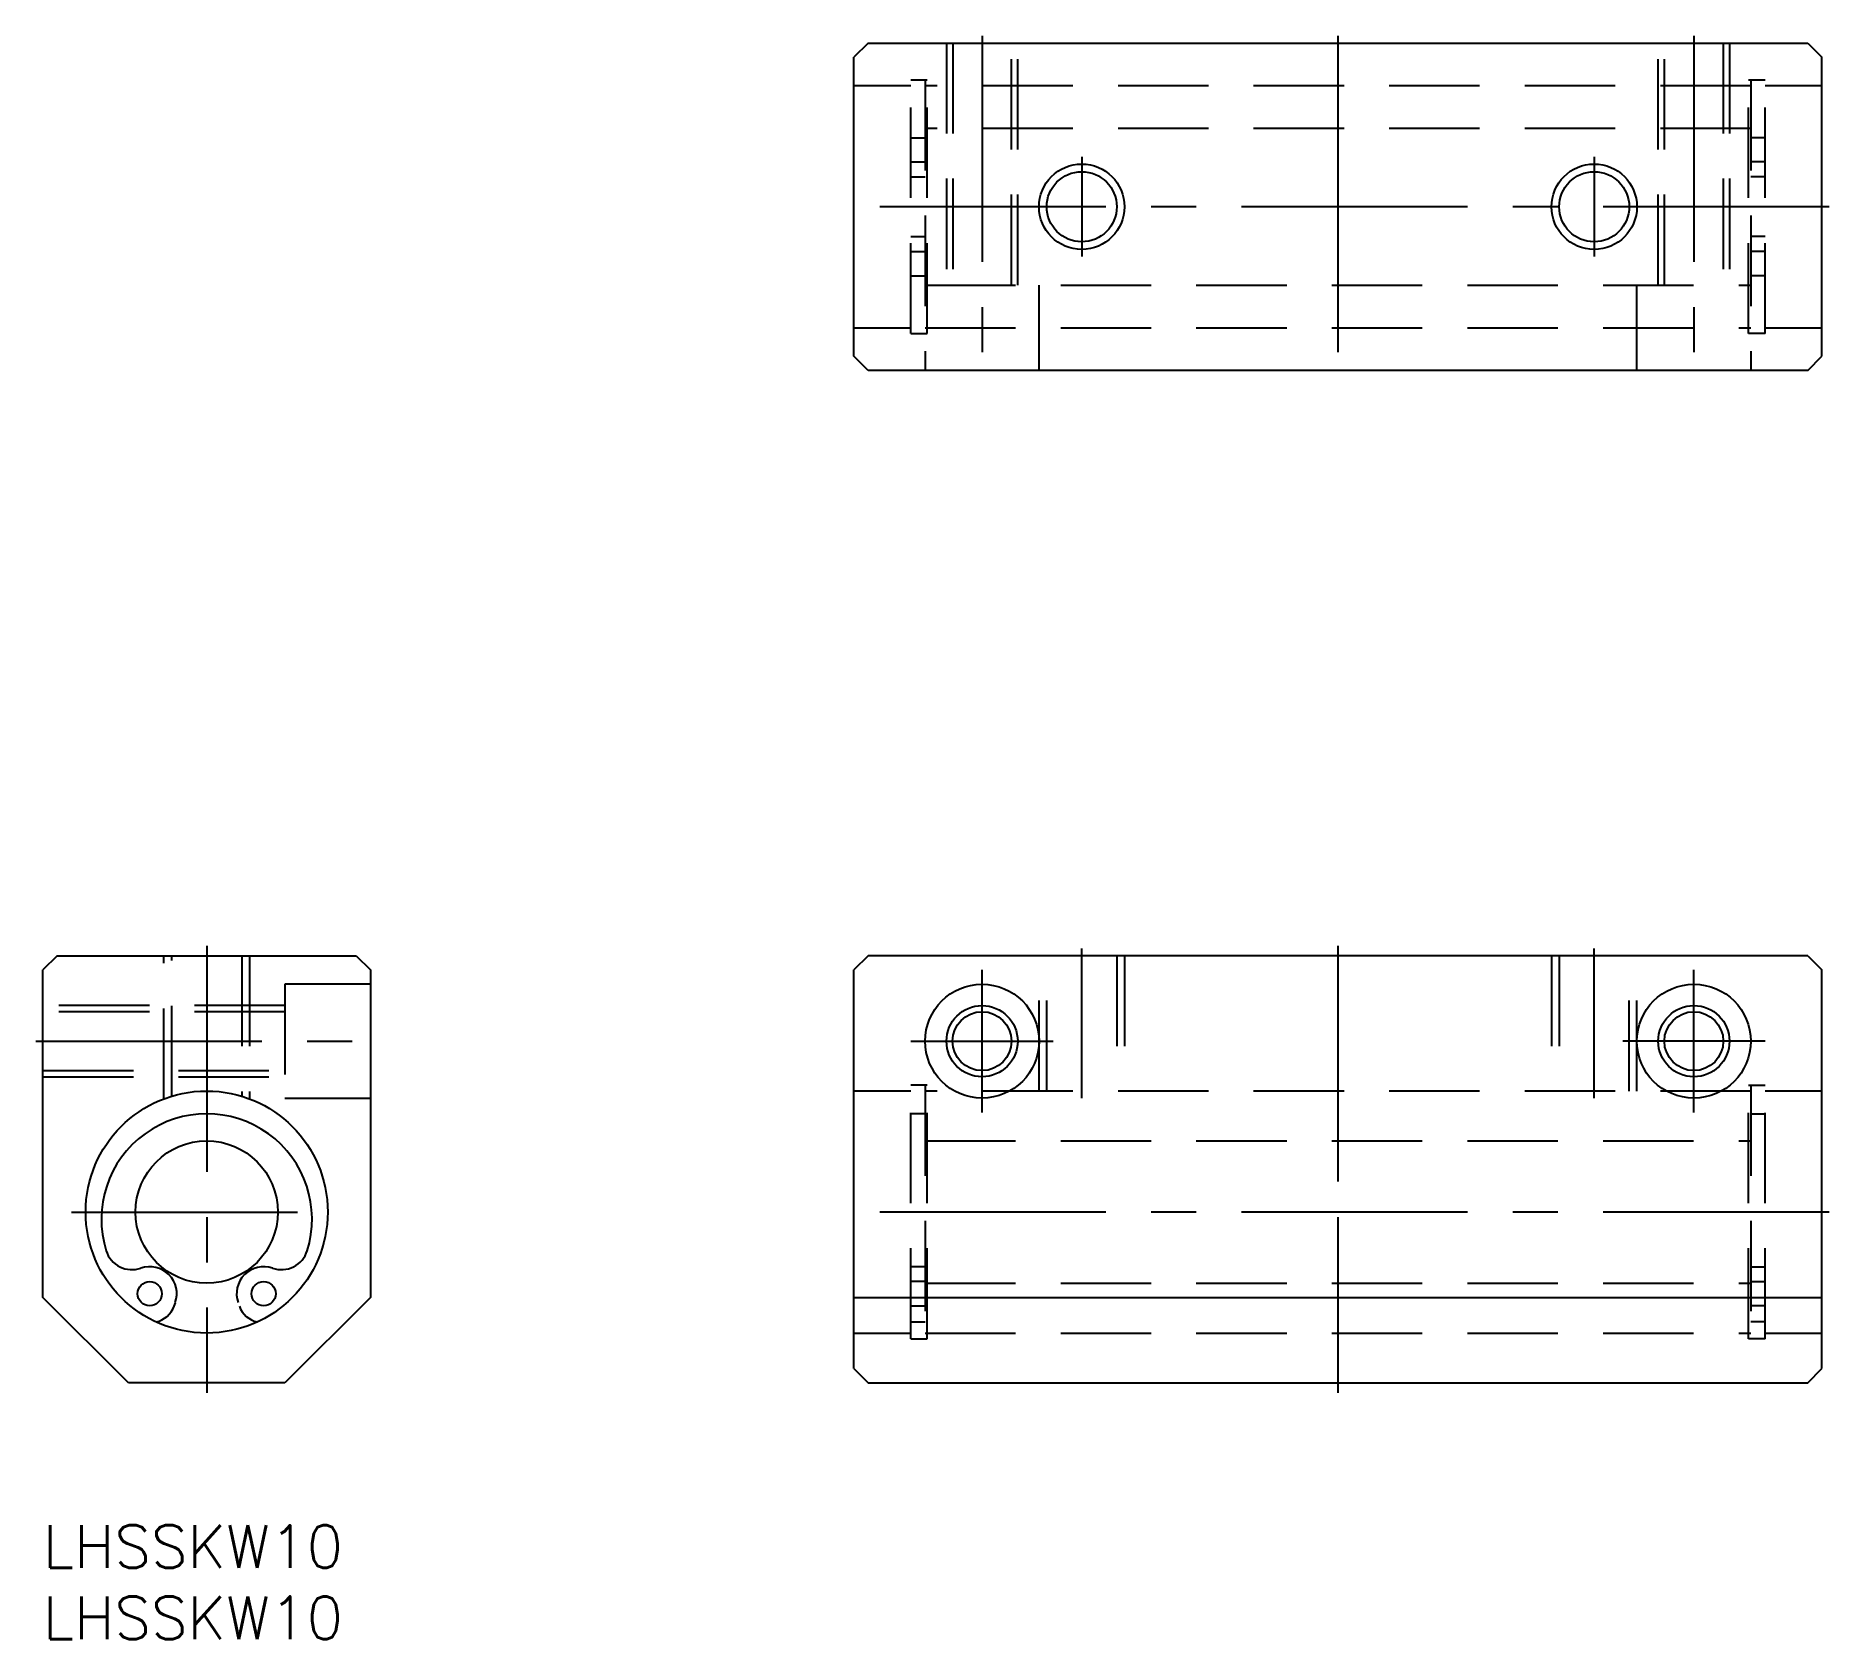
# Model space of a CAD drawing. Extents: x 0 to 125, y -8 to 105.
import ezdxf

# ---------------------------------------------------------------- set-up
doc = ezdxf.new("R2010")
doc.units = 0
doc.header["$LTSCALE"] = 0.5
doc.linetypes.add('CENTER', pattern=[50.8, 31.75, -6.35, 6.35, -6.35])
doc.linetypes.add('DASHED', pattern=[19.05, 12.7, -6.35])
for name, color, linetype in [('MSM_CENTER', 1, 'CENTER'), ('MSM_CONTINUOUS', 7, 'CONTINUOUS'), ('MSM_DASHED', 4, 'DASHED'), ('MSM_NARROW', 5, 'CONTINUOUS'), ('MSM_PART_NUMBER', 7, 'CONTINUOUS')]:
    doc.layers.add(name, color=color, linetype=linetype)
doc.styles.get("Standard").update_dxf_attribs({"font": 'txt.shx', "height": 3, "bigfont": 'bigfont.shx'})

# ---------------------------------------------------------------- blocks, each defined once
blk = doc.blocks.new('*U8')
at = {"layer": 'MSM_PART_NUMBER'}
blk.add_text('LHSSKW10', height=3, dxfattribs=at).set_placement((0, -3))
blk = doc.blocks.new('*U9')
at = {"layer": 'MSM_PART_NUMBER'}
blk.add_text('LHSSKW10', height=3, dxfattribs=at).set_placement((0, -8))

msp = doc.modelspace()

# ---------------------------------------------------------------- linework, layer by layer
at = {"layer": 'MSM_CENTER'}
for p, q in [((65.97, 104.61), (65.97, 80.61)), ((90.97, 104.61), (90.97, 80.61)), ((115.97, 104.61), (115.97, 80.61)), ((72.97, 96.11), (72.97, 89.11)), ((108.97, 96.11), (108.97, 89.11)), ((125.47, 92.61), (56.47, 92.61)), ((11.5, 40.69), (11.5, 9.3)), ((72.97, 30), (72.97, 40.5)), ((90.97, 40.69), (90.97, 9.3)), ((108.97, 30), (108.97, 40.5)), ((65.97, 29), (65.97, 39)), ((115.97, 29), (115.97, 39)), ((-0.5, 34), (23.5, 34)), ((60.97, 34), (70.97, 34)), ((120.97, 34), (110.97, 34)), ((2, 22), (21, 22)), ((125.47, 22), (56.47, 22))]:
    msp.add_line(p, q, dxfattribs=at)
at = {"layer": 'MSM_CONTINUOUS'}
for p, q in [((57.97, 104.11), (56.97, 103.11)), ((57.97, 104.11), (123.97, 104.11)), ((123.97, 104.11), (124.97, 103.11)), ((56.97, 82.11), (56.97, 103.11)), ((124.97, 82.11), (124.97, 103.11)), ((57.97, 81.11), (56.97, 82.11)), ((123.97, 81.11), (124.97, 82.11)), ((123.97, 81.11), (57.97, 81.11)), ((1, 40), (0, 39)), ((1, 40), (22, 40)), ((22, 40), (23, 39)), ((57.97, 40), (56.97, 39)), ((123.97, 40), (57.97, 40)), ((123.97, 40), (124.97, 39)), ((0, 16), (0, 39)), ((23, 39), (23, 16)), ((56.97, 11), (56.97, 39)), ((124.97, 11), (124.97, 39)), ((6, 10), (0, 16)), ((9.21, 15.39), (9.3, 15.63)), ((23, 16), (17, 10)), ((56.97, 16), (124.97, 16)), ((56.97, 11), (57.97, 10)), ((123.97, 10), (124.97, 11)), ((17, 10), (6, 10)), ((57.97, 10), (123.97, 10))]:
    msp.add_line(p, q, dxfattribs=at)
for centre, radius in [((72.97, 92.61), 2.46), ((108.97, 92.61), 2.46), ((65.97, 34), 4), ((115.97, 34), 4), ((65.97, 34), 2.07), ((115.97, 34), 2.07), ((11.5, 22), 8.5), ((11.5, 22), 5), ((7.5, 16.26), 0.85), ((15.5, 16.26), 0.85)]:
    msp.add_circle(centre, radius, dxfattribs=at)
for centre, radius, start, end in [((11.5, 21.5), 7.4, 342.4944, 197.5056), ((6.25, 19.85), 1.9, 197.5056, 289.1296), ((16.75, 19.85), 1.9, 250.8704, 342.4944), ((7.5, 16.26), 1.9, 340.8994, 109.1296), ((15.5, 16.26), 1.9, 70.8704, 199.1006), ((7.6, 15.95), 1.7, 281.5428, 340.8994), ((15.4, 15.95), 1.7, 199.1006, 258.4572)]:
    msp.add_arc(centre, radius, start, end, dxfattribs=at)
at = {"layer": 'MSM_DASHED'}
for p, q in [((63.47, 104.11), (63.47, 87.11)), ((63.91, 104.11), (63.91, 87.11)), ((68.04, 87.11), (68.04, 104.11)), ((68.47, 87.11), (68.47, 104.11)), ((113.47, 87.11), (113.47, 104.11)), ((113.91, 87.11), (113.91, 104.11)), ((118.04, 104.11), (118.04, 87.11)), ((118.47, 104.11), (118.47, 87.11)), ((60.97, 101.11), (56.97, 101.11)), ((60.97, 83.71), (60.97, 101.51)), ((62.12, 101.51), (60.97, 101.51)), ((61.97, 101.51), (61.97, 81.11)), ((119.97, 101.11), (61.97, 101.11)), ((62.12, 83.71), (62.12, 101.51)), ((90.97, 101.11), (90.97, 84.11)), ((119.82, 83.71), (119.82, 101.51)), ((120.97, 101.51), (119.82, 101.51)), ((119.97, 101.51), (119.97, 81.11)), ((120.97, 83.71), (120.97, 101.51)), ((124.97, 101.11), (120.97, 101.11)), ((60.97, 97.46), (61.97, 97.46)), ((119.97, 98.11), (61.97, 98.11)), ((120.97, 97.46), (119.97, 97.46)), ((60.97, 95.76), (61.97, 95.76)), ((120.97, 95.76), (119.97, 95.76)), ((60.97, 94.71), (61.97, 94.71)), ((120.97, 94.71), (119.97, 94.71)), ((60.97, 90.51), (61.97, 90.51)), ((60.97, 89.46), (61.97, 89.46)), ((120.97, 90.51), (119.97, 90.51)), ((120.97, 89.46), (119.97, 89.46)), ((60.97, 87.76), (61.97, 87.76)), ((61.97, 87.11), (119.97, 87.11)), ((69.97, 81.11), (69.97, 87.11)), ((111.97, 81.11), (111.97, 87.11)), ((120.97, 87.76), (119.97, 87.76)), ((56.97, 84.11), (60.97, 84.11)), ((60.97, 83.71), (62.12, 83.71)), ((61.97, 84.11), (119.97, 84.11)), ((120.97, 83.71), (119.82, 83.71)), ((120.97, 84.11), (124.97, 84.11)), ((8.5, 29.95), (8.5, 40)), ((9.04, 30.14), (9.04, 40)), ((13.96, 40), (13.96, 30.14)), ((14.5, 40), (14.5, 29.95)), ((69.97, 30.5), (69.97, 40)), ((70.52, 30.5), (70.52, 40)), ((75.43, 40), (75.43, 30.5)), ((75.97, 40), (75.97, 30.5)), ((105.97, 40), (105.97, 30.5)), ((106.52, 40), (106.52, 30.5)), ((111.43, 30.5), (111.43, 40)), ((111.97, 30.5), (111.97, 40)), ((17, 38), (17, 30)), ((23, 38), (17, 38)), ((17, 36.5), (0, 36.5)), ((17, 36.07), (0, 36.07)), ((0, 31.93), (17, 31.93)), ((0, 31.5), (17, 31.5)), ((60.97, 30.5), (56.97, 30.5)), ((60.97, 13.1), (60.97, 30.9)), ((62.12, 30.9), (60.97, 30.9)), ((61.97, 30.9), (61.97, 13.5)), ((119.97, 30.5), (61.97, 30.5)), ((62.12, 13.1), (62.12, 30.9)), ((90.97, 30.5), (90.97, 13.5)), ((119.82, 13.1), (119.82, 30.9)), ((119.82, 30.9), (120.97, 30.9)), ((119.97, 30.9), (119.97, 13.5)), ((120.97, 13.1), (120.97, 30.9)), ((124.97, 30.5), (120.97, 30.5)), ((17, 30), (23, 30)), ((61.97, 28.9), (60.97, 28.9)), ((119.97, 28.9), (120.97, 28.9)), ((61.97, 27), (119.97, 27)), ((61.97, 18.16), (60.97, 18.16)), ((119.97, 18.16), (120.97, 18.16)), ((61.97, 17.11), (60.97, 17.11)), ((61.97, 17), (119.97, 17)), ((119.97, 17.11), (120.97, 17.11)), ((60.97, 15.41), (61.97, 15.41)), ((120.97, 15.41), (119.97, 15.41)), ((60.97, 14.28), (61.97, 14.28)), ((120.97, 14.28), (119.97, 14.28)), ((56.97, 13.5), (60.97, 13.5)), ((60.97, 13.1), (62.12, 13.1)), ((61.97, 13.5), (119.97, 13.5)), ((120.97, 13.1), (119.82, 13.1)), ((120.97, 13.5), (124.97, 13.5))]:
    msp.add_line(p, q, dxfattribs=at)
at = {"layer": 'MSM_NARROW'}
for centre, radius in [((72.97, 92.61), 3), ((108.97, 92.61), 3), ((65.97, 34), 2.5), ((115.97, 34), 2.5)]:
    msp.add_circle(centre, radius, dxfattribs=at)

# ---------------------------------------------------------------- block references
at = {"layer": 'MSM_CONTINUOUS'}
for name in ['*U8', '*U9']:
    msp.add_blockref(name, (0, 0), dxfattribs=at)

doc.saveas('drawing.dxf')
